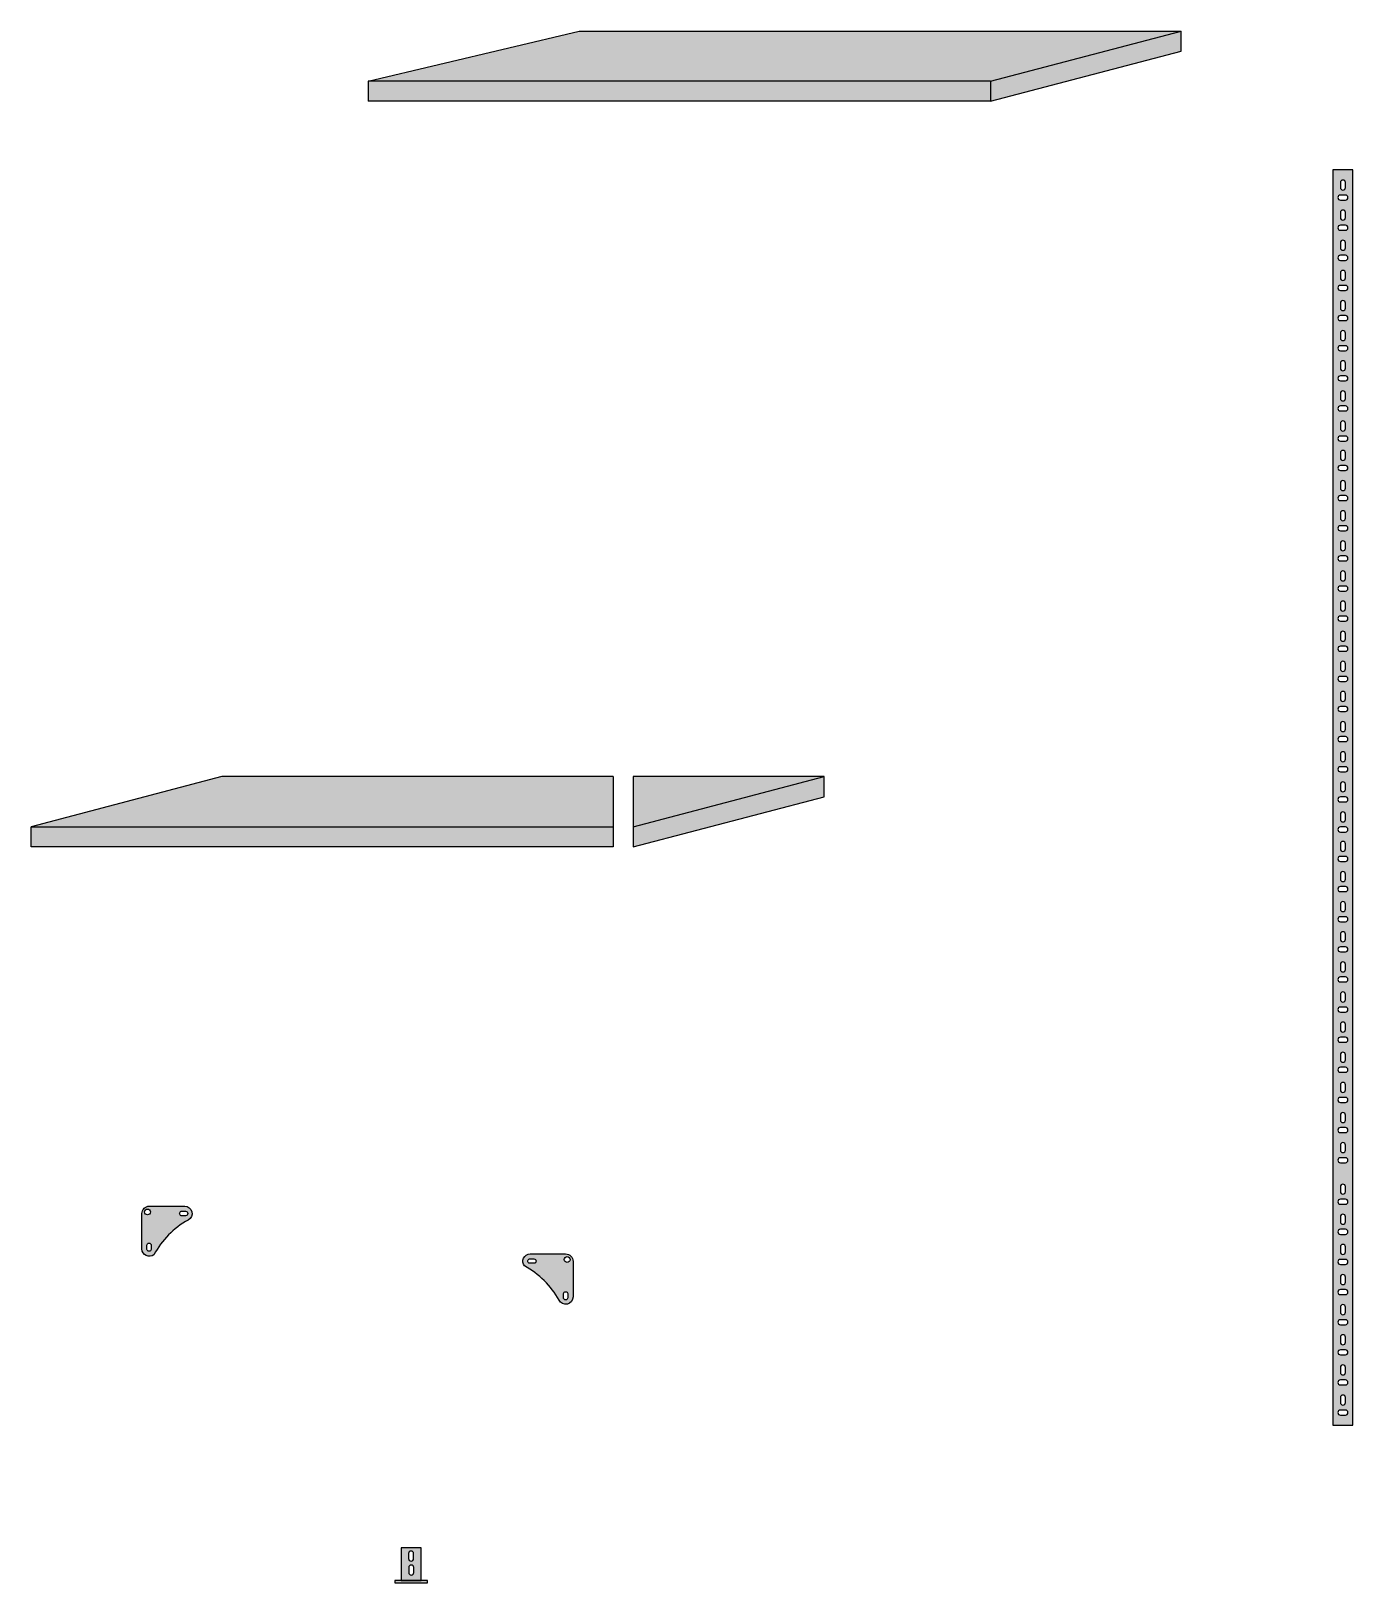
# Model space of a CAD drawing. Header units: millimetres. Extents: x 6614975 to 6624097, y 8742145 to 8746891.
# Drawn here: x 6621593 to 6621856.3, y 8744559.4 to 8744868.5 of the extents above; entities that cross this region are included whole.
import ezdxf

# ---------------------------------------------------------------- set-up
doc = ezdxf.new("R2010")
doc.units = ezdxf.units.MM

# ---------------------------------------------------------------- blocks, each defined once
blk = doc.blocks.new('UNION-R')
at = {"true_color": 0x939598}
h = blk.add_hatch(color=252, dxfattribs=at)
h.dxf.hatch_style = 1
h.paths.add_polyline_path([(-8.1, 0.43, 0.631348), (-9.24, -1.96, -0.142591), (-2.34, -8.76, 0.79062), (0.43, -8.11), (0.43, -1.03, 0.414), (-1.04, 0.43)])
h.paths.add_polyline_path([(-1.31, -0.68, -1), (-0.15, -0.68, -1)], flags=16)
h.paths.add_polyline_path([(-7.37, -1.43), (-8.24, -1.43, -0.736995), (-8.24, -0.56), (-7.37, -0.56, -1)], flags=16)
h.paths.add_polyline_path([(-0.6, -7.41), (-0.6, -8.28, -1), (-1.47, -8.28), (-1.47, -7.41, -0.736995)], flags=16)
at = {"true_color": 0xffffff}
h = blk.add_hatch(color=7, dxfattribs=at)
h.dxf.hatch_style = 1
h.paths.add_polyline_path([(-8.1, 0.43, 0.631348), (-9.24, -1.96, -0.142591), (-2.34, -8.76, 0.79062), (0.43, -8.11), (0.43, -1.03, 0.414), (-1.04, 0.43)])
h.paths.add_polyline_path([(-7.37, -1.43), (-8.24, -1.43, -0.736995), (-8.24, -0.56), (-7.37, -0.56, -1)], flags=16)
h.paths.add_polyline_path([(-0.15, -0.68, -1), (-1.31, -0.68, -1)], flags=16)
h.paths.add_polyline_path([(-0.6, -7.41), (-0.6, -8.28, -1), (-1.47, -8.28), (-1.47, -7.41, -0.736995)], flags=16)
for points in [[(0.43, -8.11, -0.79062), (-2.34, -8.76, 0.142591), (-9.24, -1.96, -0.631348), (-8.1, 0.43), (-1.04, 0.43, -0.414214), (0.43, -1.04), (0.43, -8.11)], [(-7.37, -0.56, -1), (-7.37, -1.43), (-8.24, -1.43, -0.736995), (-8.24, -0.56), (-7.37, -0.56)], [(-0.6, -8.28, -1), (-1.47, -8.28), (-1.47, -7.41, -0.736995), (-0.6, -7.41), (-0.6, -8.28)]]:
    blk.add_lwpolyline(points, format="xyb")
blk.add_circle((-0.73, -0.68), 0.581)

msp = doc.modelspace()

# ---------------------------------------------------------------- hatches: boundary and pattern name
at = {"true_color": 0x636466}
h = msp.add_hatch(color=251, dxfattribs=at)
h.dxf.hatch_style = 1
h.paths.add_polyline_path([(6621822.144, 8744868.54), (6621702.168, 8744868.54), (6621660.144, 8744858.54), (6621784.144, 8744858.54)])
h = msp.add_hatch(color=251, dxfattribs=at)
h.dxf.hatch_style = 1
h.paths.add_polyline_path([(6621822.144, 8744868.54), (6621784.144, 8744858.54), (6621784.144, 8744854.54), (6621822.144, 8744864.54)])
h = msp.add_hatch(color=251, dxfattribs=at)
h.dxf.hatch_style = 1
h.paths.add_polyline_path([(6621784.144, 8744858.54), (6621660.144, 8744858.54), (6621660.144, 8744854.54), (6621784.144, 8744854.54)])
at = {"true_color": 0x939598}
h = msp.add_hatch(color=252, dxfattribs=at)
h.dxf.hatch_style = 1
h.paths.add_polyline_path([(6621856.344, 8744590.869), (6621856.344, 8744640.869), (6621856.344, 8744840.869), (6621852.344, 8744840.869), (6621852.344, 8744640.869), (6621852.344, 8744590.869)])
h.paths.add_polyline_path([(6621853.844, 8744592.869, -1), (6621853.844, 8744593.869), (6621854.844, 8744593.869, -1), (6621854.844, 8744592.869)], flags=16)
h.paths.add_polyline_path([(6621853.844, 8744595.369), (6621853.844, 8744596.369, -1), (6621854.844, 8744596.369), (6621854.844, 8744595.369, -1)], flags=16)
h.paths.add_polyline_path([(6621853.844, 8744598.869, -1), (6621853.844, 8744599.869), (6621854.844, 8744599.869, -1), (6621854.844, 8744598.869)], flags=16)
h.paths.add_polyline_path([(6621853.844, 8744601.369), (6621853.844, 8744602.369, -1), (6621854.844, 8744602.369), (6621854.844, 8744601.369, -1)], flags=16)
h.paths.add_polyline_path([(6621853.844, 8744604.869, -1), (6621853.844, 8744605.869), (6621854.844, 8744605.869, -1), (6621854.844, 8744604.869)], flags=16)
h.paths.add_polyline_path([(6621853.844, 8744607.369), (6621853.844, 8744608.369, -1), (6621854.844, 8744608.369), (6621854.844, 8744607.369, -1)], flags=16)
h.paths.add_polyline_path([(6621853.844, 8744610.869, -1), (6621853.844, 8744611.869), (6621854.844, 8744611.869, -1), (6621854.844, 8744610.869)], flags=16)
h.paths.add_polyline_path([(6621853.844, 8744613.369), (6621853.844, 8744614.369, -1), (6621854.844, 8744614.369), (6621854.844, 8744613.369, -1)], flags=16)
h.paths.add_polyline_path([(6621853.844, 8744616.869, -1), (6621853.844, 8744617.869), (6621854.844, 8744617.869, -1), (6621854.844, 8744616.869)], flags=16)
h.paths.add_polyline_path([(6621853.844, 8744619.369), (6621853.844, 8744620.369, -1), (6621854.844, 8744620.369), (6621854.844, 8744619.369, -1)], flags=16)
h.paths.add_polyline_path([(6621853.844, 8744622.869, -1), (6621853.844, 8744623.869), (6621854.844, 8744623.869, -1), (6621854.844, 8744622.869)], flags=16)
h.paths.add_polyline_path([(6621853.844, 8744625.369), (6621853.844, 8744626.369, -1), (6621854.844, 8744626.369), (6621854.844, 8744625.369, -1)], flags=16)
h.paths.add_polyline_path([(6621853.844, 8744628.869, -1), (6621853.844, 8744629.869), (6621854.844, 8744629.869, -1), (6621854.844, 8744628.869)], flags=16)
h.paths.add_polyline_path([(6621853.844, 8744631.369), (6621853.844, 8744632.369, -1), (6621854.844, 8744632.369), (6621854.844, 8744631.369, -1)], flags=16)
h.paths.add_polyline_path([(6621853.844, 8744634.869, -1), (6621853.844, 8744635.869), (6621854.844, 8744635.869, -1), (6621854.844, 8744634.869)], flags=16)
h.paths.add_polyline_path([(6621853.844, 8744637.369), (6621853.844, 8744638.369, -1), (6621854.844, 8744638.369), (6621854.844, 8744637.369, -1)], flags=16)
h.paths.add_polyline_path([(6621853.844, 8744643.139, -1), (6621853.844, 8744644.139), (6621854.844, 8744644.139, -1), (6621854.844, 8744643.139)], flags=16)
h.paths.add_polyline_path([(6621853.844, 8744645.639), (6621853.844, 8744646.639, -1), (6621854.844, 8744646.639), (6621854.844, 8744645.639, -1)], flags=16)
h.paths.add_polyline_path([(6621853.844, 8744649.139, -1), (6621853.844, 8744650.139), (6621854.844, 8744650.139, -1), (6621854.844, 8744649.139)], flags=16)
h.paths.add_polyline_path([(6621853.844, 8744651.639), (6621853.844, 8744652.639, -1), (6621854.844, 8744652.639), (6621854.844, 8744651.639, -1)], flags=16)
h.paths.add_polyline_path([(6621853.844, 8744655.139, -1), (6621853.844, 8744656.139), (6621854.844, 8744656.139, -1), (6621854.844, 8744655.139)], flags=16)
h.paths.add_polyline_path([(6621853.844, 8744657.639), (6621853.844, 8744658.639, -1), (6621854.844, 8744658.639), (6621854.844, 8744657.639, -1)], flags=16)
h.paths.add_polyline_path([(6621853.844, 8744661.139, -1), (6621853.844, 8744662.139), (6621854.844, 8744662.139, -1), (6621854.844, 8744661.139)], flags=16)
h.paths.add_polyline_path([(6621853.844, 8744663.639), (6621853.844, 8744664.639, -1), (6621854.844, 8744664.639), (6621854.844, 8744663.639, -1)], flags=16)
h.paths.add_polyline_path([(6621853.844, 8744667.139, -1), (6621853.844, 8744668.139), (6621854.844, 8744668.139, -1), (6621854.844, 8744667.139)], flags=16)
h.paths.add_polyline_path([(6621853.844, 8744669.639), (6621853.844, 8744670.639, -1), (6621854.844, 8744670.639), (6621854.844, 8744669.639, -1)], flags=16)
h.paths.add_polyline_path([(6621853.844, 8744673.139, -1), (6621853.844, 8744674.139), (6621854.844, 8744674.139, -1), (6621854.844, 8744673.139)], flags=16)
h.paths.add_polyline_path([(6621853.844, 8744675.639), (6621853.844, 8744676.639, -1), (6621854.844, 8744676.639), (6621854.844, 8744675.639, -1)], flags=16)
h.paths.add_polyline_path([(6621853.844, 8744679.139, -1), (6621853.844, 8744680.139), (6621854.844, 8744680.139, -1), (6621854.844, 8744679.139)], flags=16)
h.paths.add_polyline_path([(6621853.844, 8744681.639), (6621853.844, 8744682.639, -1), (6621854.844, 8744682.639), (6621854.844, 8744681.639, -1)], flags=16)
h.paths.add_polyline_path([(6621853.844, 8744685.139, -1), (6621853.844, 8744686.139), (6621854.844, 8744686.139, -1), (6621854.844, 8744685.139)], flags=16)
h.paths.add_polyline_path([(6621853.844, 8744687.639), (6621853.844, 8744688.639, -1), (6621854.844, 8744688.639), (6621854.844, 8744687.639, -1)], flags=16)
h.paths.add_polyline_path([(6621853.844, 8744691.139, -1), (6621853.844, 8744692.139), (6621854.844, 8744692.139, -1), (6621854.844, 8744691.139)], flags=16)
h.paths.add_polyline_path([(6621853.844, 8744693.639), (6621853.844, 8744694.639, -1), (6621854.844, 8744694.639), (6621854.844, 8744693.639, -1)], flags=16)
h.paths.add_polyline_path([(6621853.844, 8744697.139, -1), (6621853.844, 8744698.139), (6621854.844, 8744698.139, -1), (6621854.844, 8744697.139)], flags=16)
h.paths.add_polyline_path([(6621853.844, 8744699.639), (6621853.844, 8744700.639, -1), (6621854.844, 8744700.639), (6621854.844, 8744699.639, -1)], flags=16)
h.paths.add_polyline_path([(6621853.844, 8744703.139, -1), (6621853.844, 8744704.139), (6621854.844, 8744704.139, -1), (6621854.844, 8744703.139)], flags=16)
h.paths.add_polyline_path([(6621853.844, 8744705.639), (6621853.844, 8744706.639, -1), (6621854.844, 8744706.639), (6621854.844, 8744705.639, -1)], flags=16)
h.paths.add_polyline_path([(6621853.844, 8744709.004, -1), (6621853.844, 8744710.004), (6621854.844, 8744710.004, -1), (6621854.844, 8744709.004)], flags=16)
h.paths.add_polyline_path([(6621853.844, 8744711.504), (6621853.844, 8744712.504, -1), (6621854.844, 8744712.504), (6621854.844, 8744711.504, -1)], flags=16)
h.paths.add_polyline_path([(6621853.844, 8744715.004, -1), (6621853.844, 8744716.004), (6621854.844, 8744716.004, -1), (6621854.844, 8744715.004)], flags=16)
h.paths.add_polyline_path([(6621853.844, 8744717.504), (6621853.844, 8744718.504, -1), (6621854.844, 8744718.504), (6621854.844, 8744717.504, -1)], flags=16)
h.paths.add_polyline_path([(6621853.844, 8744721.004, -1), (6621853.844, 8744722.004), (6621854.844, 8744722.004, -1), (6621854.844, 8744721.004)], flags=16)
h.paths.add_polyline_path([(6621853.844, 8744723.504), (6621853.844, 8744724.504, -1), (6621854.844, 8744724.504), (6621854.844, 8744723.504, -1)], flags=16)
h.paths.add_polyline_path([(6621853.844, 8744727.004, -1), (6621853.844, 8744728.004), (6621854.844, 8744728.004, -1), (6621854.844, 8744727.004)], flags=16)
h.paths.add_polyline_path([(6621853.844, 8744729.504), (6621853.844, 8744730.504, -1), (6621854.844, 8744730.504), (6621854.844, 8744729.504, -1)], flags=16)
h.paths.add_polyline_path([(6621853.844, 8744733.004, -1), (6621853.844, 8744734.004), (6621854.844, 8744734.004, -1), (6621854.844, 8744733.004)], flags=16)
h.paths.add_polyline_path([(6621853.844, 8744735.504), (6621853.844, 8744736.504, -1), (6621854.844, 8744736.504), (6621854.844, 8744735.504, -1)], flags=16)
h.paths.add_polyline_path([(6621853.844, 8744739.004, -1), (6621853.844, 8744740.004), (6621854.844, 8744740.004, -1), (6621854.844, 8744739.004)], flags=16)
h.paths.add_polyline_path([(6621853.844, 8744741.504), (6621853.844, 8744742.504, -1), (6621854.844, 8744742.504), (6621854.844, 8744741.504, -1)], flags=16)
h.paths.add_polyline_path([(6621853.844, 8744745.004, -1), (6621853.844, 8744746.004), (6621854.844, 8744746.004, -1), (6621854.844, 8744745.004)], flags=16)
h.paths.add_polyline_path([(6621853.844, 8744747.504), (6621853.844, 8744748.504, -1), (6621854.844, 8744748.504), (6621854.844, 8744747.504, -1)], flags=16)
h.paths.add_polyline_path([(6621853.844, 8744751.004, -1), (6621853.844, 8744752.004), (6621854.844, 8744752.004, -1), (6621854.844, 8744751.004)], flags=16)
h.paths.add_polyline_path([(6621853.844, 8744753.504), (6621853.844, 8744754.504, -1), (6621854.844, 8744754.504), (6621854.844, 8744753.504, -1)], flags=16)
h.paths.add_polyline_path([(6621853.844, 8744757.004, -1), (6621853.844, 8744758.004), (6621854.844, 8744758.004, -1), (6621854.844, 8744757.004)], flags=16)
h.paths.add_polyline_path([(6621853.844, 8744759.504), (6621853.844, 8744760.504, -1), (6621854.844, 8744760.504), (6621854.844, 8744759.504, -1)], flags=16)
h.paths.add_polyline_path([(6621853.844, 8744763.004, -1), (6621853.844, 8744764.004), (6621854.844, 8744764.004, -1), (6621854.844, 8744763.004)], flags=16)
h.paths.add_polyline_path([(6621853.844, 8744765.504), (6621853.844, 8744766.504, -1), (6621854.844, 8744766.504), (6621854.844, 8744765.504, -1)], flags=16)
h.paths.add_polyline_path([(6621853.844, 8744769.004, -1), (6621853.844, 8744770.004), (6621854.844, 8744770.004, -1), (6621854.844, 8744769.004)], flags=16)
h.paths.add_polyline_path([(6621853.844, 8744771.504), (6621853.844, 8744772.504, -1), (6621854.844, 8744772.504), (6621854.844, 8744771.504, -1)], flags=16)
h.paths.add_polyline_path([(6621853.844, 8744775.004, -1), (6621853.844, 8744776.004), (6621854.844, 8744776.004, -1), (6621854.844, 8744775.004)], flags=16)
h.paths.add_polyline_path([(6621853.844, 8744777.504), (6621853.844, 8744778.504, -1), (6621854.844, 8744778.504), (6621854.844, 8744777.504, -1)], flags=16)
h.paths.add_polyline_path([(6621853.844, 8744781.004, -1), (6621853.844, 8744782.004), (6621854.844, 8744782.004, -1), (6621854.844, 8744781.004)], flags=16)
h.paths.add_polyline_path([(6621853.844, 8744783.504), (6621853.844, 8744784.504, -1), (6621854.844, 8744784.504), (6621854.844, 8744783.504, -1)], flags=16)
h.paths.add_polyline_path([(6621853.844, 8744786.869, -1), (6621853.844, 8744787.869), (6621854.844, 8744787.869, -1), (6621854.844, 8744786.869)], flags=16)
h.paths.add_polyline_path([(6621853.844, 8744789.369), (6621853.844, 8744790.369, -1), (6621854.844, 8744790.369), (6621854.844, 8744789.369, -1)], flags=16)
h.paths.add_polyline_path([(6621853.844, 8744792.869, -1), (6621853.844, 8744793.869), (6621854.844, 8744793.869, -1), (6621854.844, 8744792.869)], flags=16)
h.paths.add_polyline_path([(6621853.844, 8744795.369), (6621853.844, 8744796.369, -1), (6621854.844, 8744796.369), (6621854.844, 8744795.369, -1)], flags=16)
h.paths.add_polyline_path([(6621853.844, 8744798.869, -1), (6621853.844, 8744799.869), (6621854.844, 8744799.869, -1), (6621854.844, 8744798.869)], flags=16)
h.paths.add_polyline_path([(6621853.844, 8744801.369), (6621853.844, 8744802.369, -1), (6621854.844, 8744802.369), (6621854.844, 8744801.369, -1)], flags=16)
h.paths.add_polyline_path([(6621853.844, 8744804.869, -1), (6621853.844, 8744805.869), (6621854.844, 8744805.869, -1), (6621854.844, 8744804.869)], flags=16)
h.paths.add_polyline_path([(6621853.844, 8744807.369), (6621853.844, 8744808.369, -1), (6621854.844, 8744808.369), (6621854.844, 8744807.369, -1)], flags=16)
h.paths.add_polyline_path([(6621853.844, 8744810.869, -1), (6621853.844, 8744811.869), (6621854.844, 8744811.869, -1), (6621854.844, 8744810.869)], flags=16)
h.paths.add_polyline_path([(6621853.844, 8744813.369), (6621853.844, 8744814.369, -1), (6621854.844, 8744814.369), (6621854.844, 8744813.369, -1)], flags=16)
h.paths.add_polyline_path([(6621853.844, 8744816.869, -1), (6621853.844, 8744817.869), (6621854.844, 8744817.869, -1), (6621854.844, 8744816.869)], flags=16)
h.paths.add_polyline_path([(6621853.844, 8744819.369), (6621853.844, 8744820.369, -1), (6621854.844, 8744820.369), (6621854.844, 8744819.369, -1)], flags=16)
h.paths.add_polyline_path([(6621853.844, 8744822.869, -1), (6621853.844, 8744823.869), (6621854.844, 8744823.869, -1), (6621854.844, 8744822.869)], flags=16)
h.paths.add_polyline_path([(6621853.844, 8744825.369), (6621853.844, 8744826.369, -1), (6621854.844, 8744826.369), (6621854.844, 8744825.369, -1)], flags=16)
h.paths.add_polyline_path([(6621853.844, 8744828.869, -1), (6621853.844, 8744829.869), (6621854.844, 8744829.869, -1), (6621854.844, 8744828.869)], flags=16)
h.paths.add_polyline_path([(6621853.844, 8744831.369), (6621853.844, 8744832.369, -1), (6621854.844, 8744832.369), (6621854.844, 8744831.369, -1)], flags=16)
h.paths.add_polyline_path([(6621853.844, 8744834.869, -1), (6621853.844, 8744835.869), (6621854.844, 8744835.869, -1), (6621854.844, 8744834.869)], flags=16)
h.paths.add_polyline_path([(6621853.844, 8744837.369), (6621853.844, 8744838.369, -1), (6621854.844, 8744838.369), (6621854.844, 8744837.369, -1)], flags=16)
at = {"true_color": 0x636466}
h = msp.add_hatch(color=251, dxfattribs=at)
h.dxf.hatch_style = 1
h.paths.add_polyline_path([(6621630.986, 8744720.028), (6621592.962, 8744710.028), (6621708.962, 8744710.028), (6621708.962, 8744720.028)])
h = msp.add_hatch(color=251, dxfattribs=at)
h.dxf.hatch_style = 1
h.paths.add_polyline_path([(6621712.962, 8744710.028), (6621750.962, 8744720.028), (6621712.962, 8744720.028)])
h = msp.add_hatch(color=251, dxfattribs=at)
h.dxf.hatch_style = 1
h.paths.add_polyline_path([(6621750.962, 8744716.028), (6621750.962, 8744720.028), (6621712.962, 8744710.028), (6621712.962, 8744706.028)])
h = msp.add_hatch(color=251, dxfattribs=at)
h.dxf.hatch_style = 1
h.paths.add_polyline_path([(6621592.962, 8744710.028), (6621592.962, 8744706.028), (6621708.962, 8744706.028), (6621708.962, 8744710.028)])
h = msp.add_hatch(color=251, dxfattribs=at)
h.dxf.hatch_style = 1
h.paths.add_polyline_path([(6621670.712, 8744566.432), (6621666.712, 8744566.432), (6621666.712, 8744559.932), (6621670.712, 8744559.932)])
h.paths.add_polyline_path([(6621669.225, 8744561.509, -1), (6621668.225, 8744561.509), (6621668.225, 8744562.509, -1), (6621669.225, 8744562.509)], flags=16)
h.paths.add_polyline_path([(6621668.178, 8744564.292), (6621668.178, 8744565.292, -1), (6621669.178, 8744565.292), (6621669.178, 8744564.292, -1)], flags=16)
h.paths.add_polyline_path([(6621671.962, 8744559.932), (6621665.462, 8744559.932), (6621665.462, 8744559.432), (6621671.962, 8744559.432)])

# ---------------------------------------------------------------- linework, layer by layer
at = {"color": 7, "true_color": 0xffffff}
for p, q in [((6621660.144, 8744858.54), (6621702.168, 8744868.54)), ((6621702.168, 8744868.54), (6621822.144, 8744868.54)), ((6621784.144, 8744858.54), (6621822.144, 8744868.54)), ((6621822.144, 8744864.54), (6621822.144, 8744868.54)), ((6621784.144, 8744854.54), (6621822.144, 8744864.54)), ((6621660.144, 8744858.54), (6621660.144, 8744854.54)), ((6621784.144, 8744858.54), (6621660.144, 8744858.54)), ((6621784.144, 8744858.54), (6621784.144, 8744854.54)), ((6621784.144, 8744854.54), (6621660.144, 8744854.54)), ((6621630.986, 8744720.028), (6621592.962, 8744710.028)), ((6621708.962, 8744720.028), (6621630.986, 8744720.028)), ((6621708.962, 8744720.028), (6621708.962, 8744710.028)), ((6621712.962, 8744710.028), (6621750.962, 8744720.028)), ((6621750.962, 8744720.028), (6621712.962, 8744720.028)), ((6621712.962, 8744720.028), (6621712.962, 8744710.028)), ((6621750.962, 8744716.028), (6621750.962, 8744720.028)), ((6621712.962, 8744706.028), (6621750.962, 8744716.028)), ((6621592.962, 8744710.028), (6621708.962, 8744710.028)), ((6621592.962, 8744706.028), (6621592.962, 8744710.028)), ((6621708.962, 8744710.028), (6621708.962, 8744706.028)), ((6621712.962, 8744710.028), (6621712.962, 8744706.028)), ((6621708.962, 8744706.028), (6621592.962, 8744706.028))]:
    msp.add_line(p, q, dxfattribs=at)
msp.add_lwpolyline([(6621852.344, 8744590.869), (6621856.344, 8744590.869), (6621856.344, 8744640.869), (6621856.344, 8744840.869), (6621852.344, 8744840.869), (6621852.344, 8744640.869), (6621852.344, 8744590.869)])
for points in [[(6621853.844, 8744837.369, 1), (6621854.844, 8744837.369), (6621854.844, 8744838.369, 1), (6621853.844, 8744838.369)], [(6621853.844, 8744835.869, 1), (6621853.844, 8744834.869), (6621854.844, 8744834.869, 1), (6621854.844, 8744835.869)], [(6621853.844, 8744831.369, 1), (6621854.844, 8744831.369), (6621854.844, 8744832.369, 1), (6621853.844, 8744832.369)], [(6621853.844, 8744829.869, 1), (6621853.844, 8744828.869), (6621854.844, 8744828.869, 1), (6621854.844, 8744829.869)], [(6621853.844, 8744825.369, 1), (6621854.844, 8744825.369), (6621854.844, 8744826.369, 1), (6621853.844, 8744826.369)], [(6621853.844, 8744823.869, 1), (6621853.844, 8744822.869), (6621854.844, 8744822.869, 1), (6621854.844, 8744823.869)], [(6621853.844, 8744819.369, 1), (6621854.844, 8744819.369), (6621854.844, 8744820.369, 1), (6621853.844, 8744820.369)], [(6621853.844, 8744817.869, 1), (6621853.844, 8744816.869), (6621854.844, 8744816.869, 1), (6621854.844, 8744817.869)], [(6621853.844, 8744813.369, 1), (6621854.844, 8744813.369), (6621854.844, 8744814.369, 1), (6621853.844, 8744814.369)], [(6621853.844, 8744811.869, 1), (6621853.844, 8744810.869), (6621854.844, 8744810.869, 1), (6621854.844, 8744811.869)], [(6621853.844, 8744805.869, 1), (6621853.844, 8744804.869), (6621854.844, 8744804.869, 1), (6621854.844, 8744805.869)], [(6621853.844, 8744807.369, 1), (6621854.844, 8744807.369), (6621854.844, 8744808.369, 1), (6621853.844, 8744808.369)], [(6621853.844, 8744801.369, 1), (6621854.844, 8744801.369), (6621854.844, 8744802.369, 1), (6621853.844, 8744802.369)], [(6621853.844, 8744799.869, 1), (6621853.844, 8744798.869), (6621854.844, 8744798.869, 1), (6621854.844, 8744799.869)], [(6621853.844, 8744795.369, 1), (6621854.844, 8744795.369), (6621854.844, 8744796.369, 1), (6621853.844, 8744796.369)], [(6621853.844, 8744793.869, 1), (6621853.844, 8744792.869), (6621854.844, 8744792.869, 1), (6621854.844, 8744793.869)], [(6621853.844, 8744789.369, 1), (6621854.844, 8744789.369), (6621854.844, 8744790.369, 1), (6621853.844, 8744790.369)], [(6621853.844, 8744787.869, 1), (6621853.844, 8744786.869), (6621854.844, 8744786.869, 1), (6621854.844, 8744787.869)], [(6621853.844, 8744783.504, 1), (6621854.844, 8744783.504), (6621854.844, 8744784.504, 1), (6621853.844, 8744784.504)], [(6621853.844, 8744782.004, 1), (6621853.844, 8744781.004), (6621854.844, 8744781.004, 1), (6621854.844, 8744782.004)], [(6621853.844, 8744777.504, 1), (6621854.844, 8744777.504), (6621854.844, 8744778.504, 1), (6621853.844, 8744778.504)], [(6621853.844, 8744776.004, 1), (6621853.844, 8744775.004), (6621854.844, 8744775.004, 1), (6621854.844, 8744776.004)], [(6621853.844, 8744771.504, 1), (6621854.844, 8744771.504), (6621854.844, 8744772.504, 1), (6621853.844, 8744772.504)], [(6621853.844, 8744770.004, 1), (6621853.844, 8744769.004), (6621854.844, 8744769.004, 1), (6621854.844, 8744770.004)], [(6621853.844, 8744765.504, 1), (6621854.844, 8744765.504), (6621854.844, 8744766.504, 1), (6621853.844, 8744766.504)], [(6621853.844, 8744764.004, 1), (6621853.844, 8744763.004), (6621854.844, 8744763.004, 1), (6621854.844, 8744764.004)], [(6621853.844, 8744759.504, 1), (6621854.844, 8744759.504), (6621854.844, 8744760.504, 1), (6621853.844, 8744760.504)], [(6621853.844, 8744758.004, 1), (6621853.844, 8744757.004), (6621854.844, 8744757.004, 1), (6621854.844, 8744758.004)], [(6621853.844, 8744753.504, 1), (6621854.844, 8744753.504), (6621854.844, 8744754.504, 1), (6621853.844, 8744754.504)], [(6621853.844, 8744752.004, 1), (6621853.844, 8744751.004), (6621854.844, 8744751.004, 1), (6621854.844, 8744752.004)], [(6621853.844, 8744747.504, 1), (6621854.844, 8744747.504), (6621854.844, 8744748.504, 1), (6621853.844, 8744748.504)], [(6621853.844, 8744746.004, 1), (6621853.844, 8744745.004), (6621854.844, 8744745.004, 1), (6621854.844, 8744746.004)], [(6621853.844, 8744741.504, 1), (6621854.844, 8744741.504), (6621854.844, 8744742.504, 1), (6621853.844, 8744742.504)], [(6621853.844, 8744740.004, 1), (6621853.844, 8744739.004), (6621854.844, 8744739.004, 1), (6621854.844, 8744740.004)], [(6621853.844, 8744735.504, 1), (6621854.844, 8744735.504), (6621854.844, 8744736.504, 1), (6621853.844, 8744736.504)], [(6621853.844, 8744734.004, 1), (6621853.844, 8744733.004), (6621854.844, 8744733.004, 1), (6621854.844, 8744734.004)], [(6621853.844, 8744729.504, 1), (6621854.844, 8744729.504), (6621854.844, 8744730.504, 1), (6621853.844, 8744730.504)], [(6621853.844, 8744728.004, 1), (6621853.844, 8744727.004), (6621854.844, 8744727.004, 1), (6621854.844, 8744728.004)], [(6621853.844, 8744723.504, 1), (6621854.844, 8744723.504), (6621854.844, 8744724.504, 1), (6621853.844, 8744724.504)], [(6621853.844, 8744722.004, 1), (6621853.844, 8744721.004), (6621854.844, 8744721.004, 1), (6621854.844, 8744722.004)], [(6621853.844, 8744717.504, 1), (6621854.844, 8744717.504), (6621854.844, 8744718.504, 1), (6621853.844, 8744718.504)], [(6621853.844, 8744716.004, 1), (6621853.844, 8744715.004), (6621854.844, 8744715.004, 1), (6621854.844, 8744716.004)], [(6621853.844, 8744710.004, 1), (6621853.844, 8744709.004), (6621854.844, 8744709.004, 1), (6621854.844, 8744710.004)], [(6621853.844, 8744711.504, 1), (6621854.844, 8744711.504), (6621854.844, 8744712.504, 1), (6621853.844, 8744712.504)], [(6621853.844, 8744705.639, 1), (6621854.844, 8744705.639), (6621854.844, 8744706.639, 1), (6621853.844, 8744706.639)], [(6621853.844, 8744704.139, 1), (6621853.844, 8744703.139), (6621854.844, 8744703.139, 1), (6621854.844, 8744704.139)], [(6621853.844, 8744699.639, 1), (6621854.844, 8744699.639), (6621854.844, 8744700.639, 1), (6621853.844, 8744700.639)], [(6621853.844, 8744698.139, 1), (6621853.844, 8744697.139), (6621854.844, 8744697.139, 1), (6621854.844, 8744698.139)], [(6621853.844, 8744693.639, 1), (6621854.844, 8744693.639), (6621854.844, 8744694.639, 1), (6621853.844, 8744694.639)], [(6621853.844, 8744692.139, 1), (6621853.844, 8744691.139), (6621854.844, 8744691.139, 1), (6621854.844, 8744692.139)], [(6621853.844, 8744687.639, 1), (6621854.844, 8744687.639), (6621854.844, 8744688.639, 1), (6621853.844, 8744688.639)], [(6621853.844, 8744686.139, 1), (6621853.844, 8744685.139), (6621854.844, 8744685.139, 1), (6621854.844, 8744686.139)], [(6621853.844, 8744681.639, 1), (6621854.844, 8744681.639), (6621854.844, 8744682.639, 1), (6621853.844, 8744682.639)], [(6621853.844, 8744680.139, 1), (6621853.844, 8744679.139), (6621854.844, 8744679.139, 1), (6621854.844, 8744680.139)], [(6621853.844, 8744675.639, 1), (6621854.844, 8744675.639), (6621854.844, 8744676.639, 1), (6621853.844, 8744676.639)], [(6621853.844, 8744674.139, 1), (6621853.844, 8744673.139), (6621854.844, 8744673.139, 1), (6621854.844, 8744674.139)], [(6621853.844, 8744669.639, 1), (6621854.844, 8744669.639), (6621854.844, 8744670.639, 1), (6621853.844, 8744670.639)], [(6621853.844, 8744668.139, 1), (6621853.844, 8744667.139), (6621854.844, 8744667.139, 1), (6621854.844, 8744668.139)], [(6621853.844, 8744663.639, 1), (6621854.844, 8744663.639), (6621854.844, 8744664.639, 1), (6621853.844, 8744664.639)], [(6621853.844, 8744662.139, 1), (6621853.844, 8744661.139), (6621854.844, 8744661.139, 1), (6621854.844, 8744662.139)], [(6621853.844, 8744657.639, 1), (6621854.844, 8744657.639), (6621854.844, 8744658.639, 1), (6621853.844, 8744658.639)], [(6621853.844, 8744656.139, 1), (6621853.844, 8744655.139), (6621854.844, 8744655.139, 1), (6621854.844, 8744656.139)], [(6621853.844, 8744651.639, 1), (6621854.844, 8744651.639), (6621854.844, 8744652.639, 1), (6621853.844, 8744652.639)], [(6621853.844, 8744650.139, 1), (6621853.844, 8744649.139), (6621854.844, 8744649.139, 1), (6621854.844, 8744650.139)], [(6621853.844, 8744645.639, 1), (6621854.844, 8744645.639), (6621854.844, 8744646.639, 1), (6621853.844, 8744646.639)], [(6621853.844, 8744644.139, 1), (6621853.844, 8744643.139), (6621854.844, 8744643.139, 1), (6621854.844, 8744644.139)], [(6621853.844, 8744635.869, 1), (6621853.844, 8744634.869), (6621854.844, 8744634.869, 1), (6621854.844, 8744635.869)], [(6621853.844, 8744637.369, 1), (6621854.844, 8744637.369), (6621854.844, 8744638.369, 1), (6621853.844, 8744638.369)], [(6621853.844, 8744631.369, 1), (6621854.844, 8744631.369), (6621854.844, 8744632.369, 1), (6621853.844, 8744632.369)], [(6621853.844, 8744629.869, 1), (6621853.844, 8744628.869), (6621854.844, 8744628.869, 1), (6621854.844, 8744629.869)], [(6621853.844, 8744625.369, 1), (6621854.844, 8744625.369), (6621854.844, 8744626.369, 1), (6621853.844, 8744626.369)], [(6621853.844, 8744623.869, 1), (6621853.844, 8744622.869), (6621854.844, 8744622.869, 1), (6621854.844, 8744623.869)], [(6621853.844, 8744619.369, 1), (6621854.844, 8744619.369), (6621854.844, 8744620.369, 1), (6621853.844, 8744620.369)], [(6621853.844, 8744617.869, 1), (6621853.844, 8744616.869), (6621854.844, 8744616.869, 1), (6621854.844, 8744617.869)], [(6621853.844, 8744613.369, 1), (6621854.844, 8744613.369), (6621854.844, 8744614.369, 1), (6621853.844, 8744614.369)], [(6621853.844, 8744611.869, 1), (6621853.844, 8744610.869), (6621854.844, 8744610.869, 1), (6621854.844, 8744611.869)], [(6621853.844, 8744607.369, 1), (6621854.844, 8744607.369), (6621854.844, 8744608.369, 1), (6621853.844, 8744608.369)], [(6621853.844, 8744605.869, 1), (6621853.844, 8744604.869), (6621854.844, 8744604.869, 1), (6621854.844, 8744605.869)], [(6621853.844, 8744601.369, 1), (6621854.844, 8744601.369), (6621854.844, 8744602.369, 1), (6621853.844, 8744602.369)], [(6621853.844, 8744599.869, 1), (6621853.844, 8744598.869), (6621854.844, 8744598.869, 1), (6621854.844, 8744599.869)], [(6621853.844, 8744595.369, 1), (6621854.844, 8744595.369), (6621854.844, 8744596.369, 1), (6621853.844, 8744596.369)], [(6621853.844, 8744593.869, 1), (6621853.844, 8744592.869), (6621854.844, 8744592.869, 1), (6621854.844, 8744593.869)], [(6621668.178, 8744564.292, 1), (6621669.178, 8744564.292), (6621669.178, 8744565.292, 1), (6621668.178, 8744565.292)], [(6621668.225, 8744561.509, 1), (6621669.225, 8744561.509), (6621669.225, 8744562.509, 1), (6621668.225, 8744562.509)]]:
    msp.add_lwpolyline(points, format="xyb", close=True)
for points in [[(6621666.712, 8744559.932), (6621670.712, 8744559.932), (6621670.712, 8744566.432), (6621666.712, 8744566.432)], [(6621665.462, 8744559.432), (6621671.962, 8744559.432), (6621671.962, 8744559.932), (6621665.462, 8744559.932)]]:
    msp.add_lwpolyline(points, close=True)

# ---------------------------------------------------------------- block references
at = {"color": 18, "lineweight": 211, "true_color": 0x000000, "rotation": 90}
msp.add_blockref('UNION-R', (6621615.482, 8744634.058), dxfattribs=at)
at = {"color": 18, "lineweight": 211, "true_color": 0x000000}
msp.add_blockref('UNION-R', (6621700.514, 8744624.525), dxfattribs=at)

doc.saveas('drawing.dxf')
